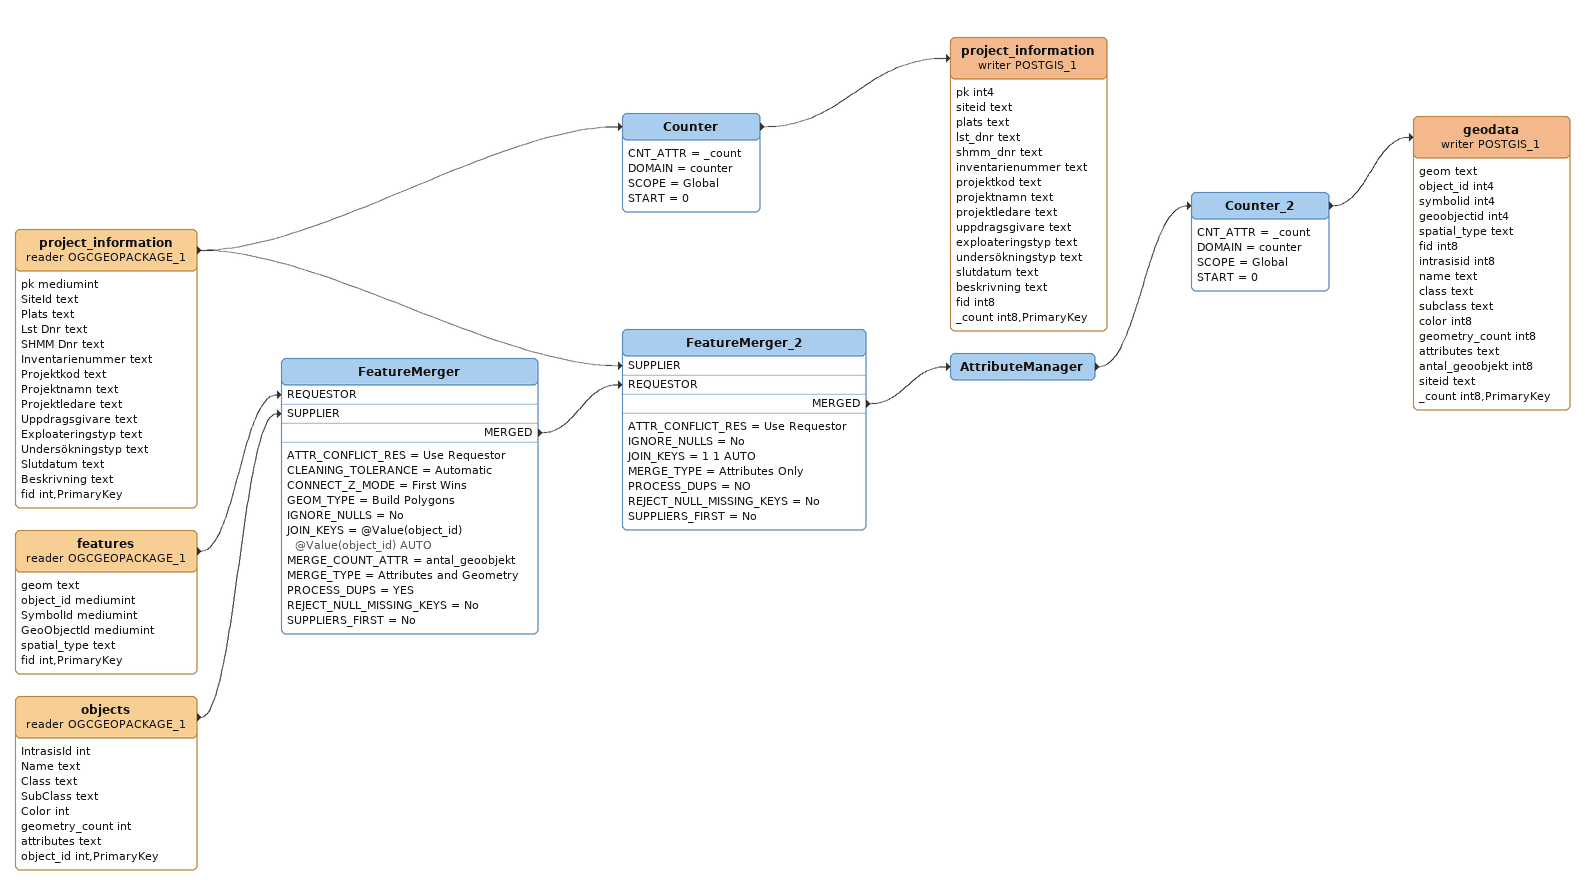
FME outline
project_information (reader OGCGEOPACKAGE_1)
    attributes: pk mediumint, SiteId text, Plats text, Lst Dnr text, SHMM Dnr text, Inventarienummer text, Projektkod text, Projektnamn text, Projektledare text, Uppdragsgivare text, Exploateringstyp text, Undersökningstyp text, Slutdatum text, Beskrivning text, fid int,PrimaryKey
    -> FeatureMerger_2 [SUPPLIER]
    -> Counter
Counter
    CNT_ATTR = _count
    DOMAIN = counter
    SCOPE = Global
    START = 0
    -> project_information (writer POSTGIS_1)
project_information (writer POSTGIS_1)
    attributes: pk int4, siteid text, plats text, lst_dnr text, shmm_dnr text, inventarienummer text, projektkod text, projektnamn text, projektledare text, uppdragsgivare text, exploateringstyp text, undersökningstyp text, slutdatum text, beskrivning text, fid int8, _count int8,PrimaryKey
features (reader OGCGEOPACKAGE_1)
    attributes: geom text, object_id mediumint, SymbolId mediumint, GeoObjectId mediumint, spatial_type text, fid int,PrimaryKey
    -> FeatureMerger [REQUESTOR]
objects (reader OGCGEOPACKAGE_1)
    attributes: IntrasisId int, Name text, Class text, SubClass text, Color int, geometry_count int, attributes text, object_id int,PrimaryKey
    -> FeatureMerger [SUPPLIER]
FeatureMerger
    ATTR_CONFLICT_RES = Use Requestor
    CLEANING_TOLERANCE = Automatic
    CONNECT_Z_MODE = First Wins
    GEOM_TYPE = Build Polygons
    IGNORE_NULLS = No
    JOIN_KEYS = @Value(object_id) @Value(object_id) AUTO
    MERGE_COUNT_ATTR = antal_geoobjekt
    MERGE_TYPE = Attributes and Geometry
    PROCESS_DUPS = YES
    REJECT_NULL_MISSING_KEYS = No
    SUPPLIERS_FIRST = No
    MERGED -> FeatureMerger_2 [REQUESTOR]
FeatureMerger_2
    ATTR_CONFLICT_RES = Use Requestor
    IGNORE_NULLS = No
    JOIN_KEYS = 1 1 AUTO
    MERGE_TYPE = Attributes Only
    PROCESS_DUPS = NO
    REJECT_NULL_MISSING_KEYS = No
    SUPPLIERS_FIRST = No
    MERGED -> AttributeManager
AttributeManager
    -> Counter_2
Counter_2
    CNT_ATTR = _count
    DOMAIN = counter
    SCOPE = Global
    START = 0
    -> geodata (writer POSTGIS_1)
geodata (writer POSTGIS_1)
    attributes: geom text, object_id int4, symbolid int4, geoobjectid int4, spatial_type text, fid int8, intrasisid int8, name text, class text, subclass text, color int8, geometry_count int8, attributes text, antal_geoobjekt int8, siteid text, _count int8,PrimaryKey
